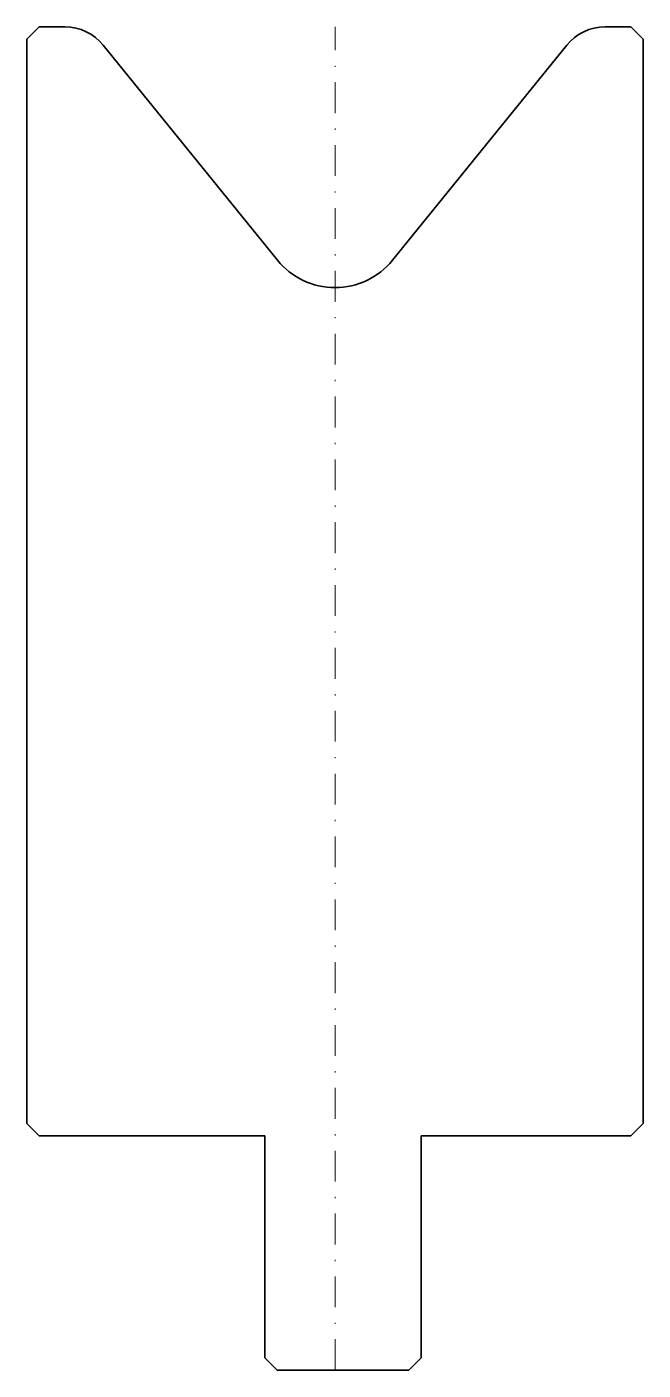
# Model space of a CAD drawing. Header units: millimetres. Extents: x -25 to 25, y -109 to 0.
import ezdxf

# ---------------------------------------------------------------- set-up
doc = ezdxf.new("R2010")
doc.units = ezdxf.units.MM
doc.header["$LTSCALE"] = 5
doc.linetypes.add('AUSGEZOGEN', pattern=[0])
doc.linetypes.add('DASHDOT', pattern=[1, 0.5, -0.25, 0, -0.25])
doc.layers.add('2', color=7, linetype='Continuous')

msp = doc.modelspace()

# ---------------------------------------------------------------- linework, layer by layer
at = {"layer": '2', "color": 7, "linetype": 'DASHDOT', "lineweight": 18}
msp.add_line((0, -109), (0, 0), dxfattribs=at)
at = {"layer": '2', "color": 7, "linetype": 'AUSGEZOGEN', "lineweight": 35}
for p, q in [((-25, -1), (-24, 0)), ((-25, -89), (-25, -1)), ((-24, 0), (-21.91, 0)), ((21.91, 0), (24, 0)), ((24, 0), (25, -1)), ((25, -1), (25, -89)), ((-18.8, -1.48), (-4.66, -18.94)), ((4.66, -18.94), (18.8, -1.48)), ((-24, -90), (-25, -89)), ((25, -89), (24, -90)), ((-5.7, -90), (-24, -90)), ((-5.7, -108), (-5.7, -90)), ((24, -90), (7, -90)), ((7, -90), (7, -108)), ((-4.7, -109), (-5.7, -108)), ((6, -109), (-4.7, -109)), ((7, -108), (6, -109))]:
    msp.add_line(p, q, dxfattribs=at)
for centre, radius, start, end in [((-21.91, -4), 4, 39, 90), ((21.91, -4), 4, 90, 141), ((0, -15.16), 6, 219, 321)]:
    msp.add_arc(centre, radius, start, end, dxfattribs=at)

doc.saveas('drawing.dxf')
